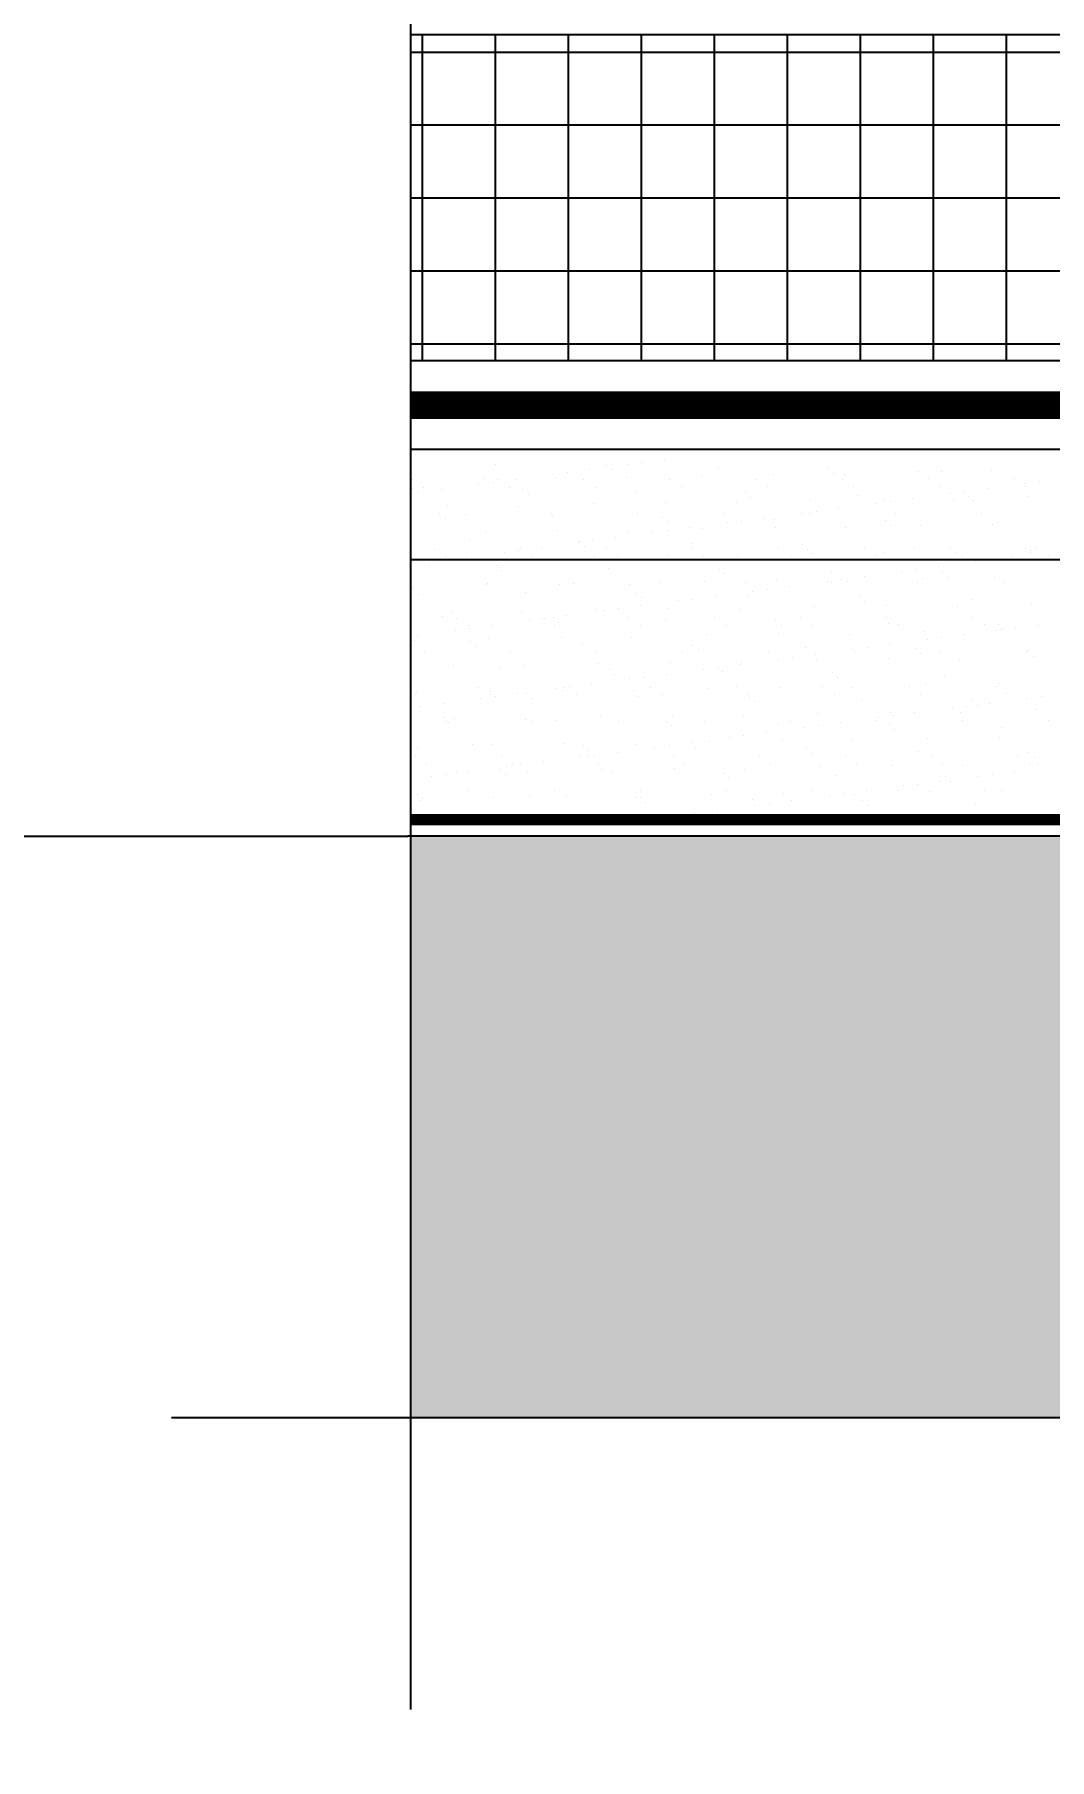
# Model space of a CAD drawing. Header units: centimetres. Extents: x -5119 to 2082, y -6603 to -947.
# Drawn here: x -229.8 to -156.4, y -3573 to -3448.3 of the extents above; entities that cross this region are included whole.
import ezdxf

# ---------------------------------------------------------------- set-up
doc = ezdxf.new("R2010")
doc.units = ezdxf.units.CM
doc.header["$LTSCALE"] = 100
doc.header["$MEASUREMENT"] = 0
doc.linetypes.add('A807-Details-Railing and Cat ladder$0$CENTER2', pattern=[28.575, 19.05, -3.175, 3.175, -3.175])
for name, color, linetype in [('A807-Details-Railing and Cat ladder$0$A-CONC', 5, 'Continuous'), ('A807-Details-Railing and Cat ladder$0$A-GRID', 5, 'Continuous'), ('A807-Details-Railing and Cat ladder$0$A-HATCH-14', 14, 'Continuous'), ('A807-Details-Railing and Cat ladder$0$A-HATH-CONC', 253, 'Continuous'), ('A807-Details-Railing and Cat ladder$0$A-LITE2', 23, 'Continuous'), ('A807-Details-Railing and Cat ladder$0$A-WATERPROOFING', 7, 'Continuous'), ('A807-Details-Railing and Cat ladder$0$railiing', 7, 'Continuous')]:
    doc.layers.add(name, color=color, linetype=linetype)
doc.styles.add('A807-Details-Railing and Cat ladder$0$ARIAL', font='arial.ttf', dxfattribs={"width": 0.9})
doc.styles.add('A807-Details-Railing and Cat ladder$0$DIM1', font='simplex.shx', dxfattribs={"width": 0.8})
doc.dimstyles.new('A807-Details-Railing and Cat ladder$0$A-20-DIM-INT', dxfattribs={"dimscale": 20, "dimtxt": 2.5, "dimasz": 0.2, "dimexe": 1, "dimexo": 1, "dimgap": 1, "dimtad": 1, "dimlfac": 0.001, "dimdsep": 46, "dimtxsty": 'A807-Details-Railing and Cat ladder$0$ARIAL', "dimblk": 'A807-Details-Railing and Cat ladder$0$_ARCHTICK', "dimcen": 0.025, "dimclrd": 8, "dimclre": 8, "dimclrt": 7, "dimazin": 2, "dimtfac": 1, "dimtix": 1, "dimtmove": 2, "dimatfit": 3, "dimfxl": 1, "dimtolj": 1, "dimtzin": 0, "dimlwd": -1, "dimlwe": -1, "dimarcsym": 0})

# ---------------------------------------------------------------- blocks, each defined once
blk = doc.blocks.new('A807-Details-Railing and Cat ladder$0$_ARCHTICK')
at = {"color": 0, "linetype": 'ByBlock', "const_width": 0.15}
blk.add_lwpolyline([(-0.5, -0.5), (0.5, 0.5)], dxfattribs=at)
blk = doc.blocks.new('*D26')
at = {"layer": 'A807-Details-Railing and Cat ladder$0$A-HATH-CONC', "color": 8, "ltscale": 0.8, "transparency": 16777216}
for p, q in [((-140.05, -3306.48), (-291.56, -3306.48)), ((-271.56, -3506.24), (-271.56, -3306.48)), ((-251.61, -3506.24), (-291.56, -3506.24))]:
    blk.add_line(p, q, dxfattribs=at)
at = {"layer": 'Defpoints', "color": 0, "ltscale": 0.8, "transparency": 16777216}
for p in [(-271.56, -3306.48), (-120.05, -3306.48), (-231.61, -3506.24)]:
    blk.add_point(p, dxfattribs=at)
at = {"layer": 'A807-Details-Railing and Cat ladder$0$A-HATH-CONC', "color": 8, "ltscale": 0.8, "transparency": 16777216, "xscale": 4, "yscale": 4, "zscale": 4}
for p, rotation in [((-271.56, -3306.48), 90), ((-271.56, -3506.24), 270)]:
    blk.add_blockref('A807-Details-Railing and Cat ladder$0$_ARCHTICK', p, dxfattribs=dict(at, rotation=rotation))
at = {"layer": 'A807-Details-Railing and Cat ladder$0$A-HATH-CONC', "color": 7, "ltscale": 0.8, "transparency": 16777216, "insert": (-301.56, -3406.36), "char_height": 20, "attachment_point": 5, "rotation": 90, "style": 'A807-Details-Railing and Cat ladder$0$DIM1'}
blk.add_mtext('\\A1;199.76', dxfattribs=at)

msp = doc.modelspace()

# ---------------------------------------------------------------- hatches: boundary and pattern name
at = {"layer": 'A807-Details-Railing and Cat ladder$0$A-HATH-CONC', "ltscale": 0.8}
msp.add_hatch(color=256, dxfattribs=at).paths.add_polyline_path([(6.666, -3523.653), (6.666, -3572.994), (14.122, -3548.26), (196.591, -3548.26), (196.591, -3506.241), (-202.54, -3506.241), (-202.54, -3548.26), (1.44, -3548.26)])

# ---------------------------------------------------------------- linework, layer by layer
at = {"layer": 'A807-Details-Railing and Cat ladder$0$A-CONC'}
msp.add_line((196.771, -3506.241), (-202.753, -3506.241), dxfattribs=at)
at = {"layer": 'A807-Details-Railing and Cat ladder$0$A-GRID', "linetype": 'A807-Details-Railing and Cat ladder$0$CENTER2', "ltscale": 0.5}
msp.add_line((-343.441, -3506.241), (-202.753, -3506.241), dxfattribs=at)
at = {"layer": 'A807-Details-Railing and Cat ladder$0$A-HATCH-14', "color": 8, "linetype": 'Continuous'}
for p, q in [((-196.427, -3479.35), (-196.427, -3479.35)), ((-188.434, -3479.418), (-188.434, -3479.418)), ((-186.887, -3479.372), (-186.887, -3479.372)), ((-185.848, -3479.236), (-185.848, -3479.236)), ((-184.224, -3479.022), (-184.224, -3479.022)), ((-180.322, -3479.595), (-180.322, -3479.595)), ((-202.476, -3480.478), (-202.476, -3480.478)), ((-197.642, -3480.788), (-197.642, -3480.788)), ((-197.297, -3480.374), (-197.297, -3480.374)), ((-196.602, -3480.651), (-196.602, -3480.651)), ((-196.255, -3480.467), (-196.255, -3480.467)), ((-194.978, -3480.438), (-194.978, -3480.438)), ((-192.265, -3480.08), (-192.265, -3480.08)), ((-192.068, -3480.307), (-192.068, -3480.307)), ((-191.225, -3479.944), (-191.225, -3479.944)), ((-190.034, -3480.456), (-190.034, -3480.456)), ((-189.601, -3479.73), (-189.601, -3479.73)), ((-188.065, -3479.756), (-188.065, -3479.756)), ((-186.958, -3480.332), (-186.958, -3480.332)), ((-183.813, -3480.444), (-183.813, -3480.444)), ((-181.563, -3480.138), (-181.563, -3480.138)), ((-177.592, -3480.433), (-177.592, -3480.433)), ((-176.334, -3480.071), (-176.334, -3480.071)), ((-172.329, -3479.664), (-172.329, -3479.664)), ((-171.961, -3480.001), (-171.961, -3480.001)), ((-171.371, -3480.422), (-171.371, -3480.422)), ((-171.223, -3480.095), (-171.223, -3480.095)), ((-165.828, -3479.901), (-165.828, -3479.901)), ((-165.15, -3480.41), (-165.15, -3480.41)), ((-164.218, -3479.84), (-164.218, -3479.84)), ((-160.599, -3479.834), (-160.599, -3479.834)), ((-158.93, -3480.399), (-158.93, -3480.399)), ((-158.16, -3480.763), (-158.16, -3480.763)), ((-157.12, -3480.626), (-157.12, -3480.626)), ((-202.432, -3481.103), (-202.432, -3481.103)), ((-201.979, -3481.359), (-201.979, -3481.359)), ((-201.633, -3481.015), (-201.633, -3481.015)), ((-200.355, -3481.146), (-200.355, -3481.146)), ((-195.412, -3481.004), (-195.412, -3481.004)), ((-194.439, -3481.172), (-194.439, -3481.172)), ((-194.07, -3481.509), (-194.07, -3481.509)), ((-189.192, -3480.992), (-189.192, -3480.992)), ((-186.327, -3481.348), (-186.327, -3481.348)), ((-184.138, -3482.114), (-184.138, -3482.114)), ((-182.971, -3480.981), (-182.971, -3480.981)), ((-178.334, -3481.417), (-178.334, -3481.417)), ((-177.966, -3481.754), (-177.966, -3481.754)), ((-176.75, -3480.97), (-176.75, -3480.97)), ((-173.632, -3481.944), (-173.632, -3481.944)), ((-170.529, -3480.958), (-170.529, -3480.958)), ((-170.223, -3481.594), (-170.223, -3481.594)), ((-168.403, -3481.877), (-168.403, -3481.877)), ((-167.874, -3482.042), (-167.874, -3482.042)), ((-166.25, -3481.828), (-166.25, -3481.828)), ((-164.308, -3480.947), (-164.308, -3480.947)), ((-163.537, -3481.471), (-163.537, -3481.471)), ((-163.293, -3481.902), (-163.293, -3481.902)), ((-162.497, -3481.334), (-162.497, -3481.334)), ((-162.229, -3481.662), (-162.229, -3481.662)), ((-161.861, -3482), (-161.861, -3482)), ((-160.873, -3481.12), (-160.873, -3481.12)), ((-158.087, -3480.936), (-158.087, -3480.936)), ((-157.898, -3481.707), (-157.898, -3481.707)), ((-200.444, -3482.925), (-200.444, -3482.925)), ((-200.076, -3483.262), (-200.076, -3483.262)), ((-199.872, -3482.35), (-199.872, -3482.35)), ((-198.601, -3482.947), (-198.601, -3482.947)), ((-194.762, -3482.375), (-194.762, -3482.375)), ((-192.38, -3482.936), (-192.38, -3482.936)), ((-192.333, -3483.101), (-192.333, -3483.101)), ((-189.367, -3482.18), (-189.367, -3482.18)), ((-186.159, -3482.924), (-186.159, -3482.924)), ((-184.339, -3483.17), (-184.339, -3483.17)), ((-179.938, -3482.913), (-179.938, -3482.913)), ((-179.028, -3482.138), (-179.028, -3482.138)), ((-177.005, -3483.244), (-177.005, -3483.244)), ((-176.228, -3483.347), (-176.228, -3483.347)), ((-174.291, -3482.886), (-174.291, -3482.886)), ((-173.717, -3482.902), (-173.717, -3482.902)), ((-173.252, -3482.749), (-173.252, -3482.749)), ((-171.628, -3482.536), (-171.628, -3482.536)), ((-168.914, -3482.178), (-168.914, -3482.178)), ((-167.496, -3482.89), (-167.496, -3482.89)), ((-161.275, -3482.879), (-161.275, -3482.879)), ((-197.171, -3484.223), (-197.171, -3484.223)), ((-191.942, -3484.156), (-191.942, -3484.156)), ((-186.832, -3484.181), (-186.832, -3484.181)), ((-185.046, -3484.302), (-185.046, -3484.302)), ((-184.006, -3484.165), (-184.006, -3484.165)), ((-183.971, -3483.508), (-183.971, -3483.508)), ((-182.382, -3483.951), (-182.382, -3483.951)), ((-181.437, -3483.987), (-181.437, -3483.987)), ((-179.669, -3483.594), (-179.669, -3483.594)), ((-178.629, -3483.457), (-178.629, -3483.457)), ((-176.208, -3483.92), (-176.208, -3483.92)), ((-171.098, -3483.944), (-171.098, -3483.944)), ((-168.235, -3483.415), (-168.235, -3483.415)), ((-167.866, -3483.753), (-167.866, -3483.753)), ((-165.702, -3483.75), (-165.702, -3483.75)), ((-160.473, -3483.683), (-160.473, -3483.683)), ((-160.123, -3483.592), (-160.123, -3483.592)), ((-200.862, -3485.48), (-200.862, -3485.48)), ((-198.338, -3484.855), (-198.338, -3484.855)), ((-195.8, -3485.718), (-195.8, -3485.718)), ((-194.76, -3485.581), (-194.76, -3485.581)), ((-194.642, -3485.469), (-194.642, -3485.469)), ((-193.136, -3485.367), (-193.136, -3485.367)), ((-190.423, -3485.01), (-190.423, -3485.01)), ((-190.344, -3484.923), (-190.344, -3484.923)), ((-189.976, -3485.261), (-189.976, -3485.261)), ((-189.383, -3484.873), (-189.383, -3484.873)), ((-188.421, -3485.458), (-188.421, -3485.458)), ((-187.759, -3484.659), (-187.759, -3484.659)), ((-182.233, -3485.1), (-182.233, -3485.1)), ((-182.2, -3485.447), (-182.2, -3485.447)), ((-175.979, -3485.435), (-175.979, -3485.435)), ((-174.24, -3485.169), (-174.24, -3485.169)), ((-173.871, -3485.506), (-173.871, -3485.506)), ((-173.507, -3485.793), (-173.507, -3485.793)), ((-169.758, -3485.424), (-169.758, -3485.424)), ((-168.278, -3485.726), (-168.278, -3485.726)), ((-166.128, -3485.345), (-166.128, -3485.345)), ((-163.537, -3485.413), (-163.537, -3485.413)), ((-163.168, -3485.751), (-163.168, -3485.751)), ((-158.135, -3485.414), (-158.135, -3485.414)), ((-157.772, -3485.556), (-157.772, -3485.556)), ((-157.767, -3485.751), (-157.767, -3485.751)), ((-157.316, -3485.401), (-157.316, -3485.401)), ((-200.02, -3486.017), (-200.02, -3486.017)), ((-199.746, -3486.199), (-199.746, -3486.199)), ((-198.513, -3486.075), (-198.513, -3486.075)), ((-194.636, -3486.224), (-194.636, -3486.224)), ((-193.799, -3486.006), (-193.799, -3486.006)), ((-189.241, -3486.029), (-189.241, -3486.029)), ((-187.578, -3485.995), (-187.578, -3485.995)), ((-184.012, -3485.963), (-184.012, -3485.963)), ((-181.357, -3485.983), (-181.357, -3485.983)), ((-178.902, -3485.987), (-178.902, -3485.987)), ((-175.136, -3485.972), (-175.136, -3485.972)), ((-168.916, -3485.961), (-168.916, -3485.961)), ((-162.695, -3485.949), (-162.695, -3485.949)), ((-160.656, -3486.263), (-160.656, -3486.263)), ((-159.031, -3486.049), (-159.031, -3486.049)), ((-156.474, -3485.938), (-156.474, -3485.938))]:
    msp.add_line(p, q, dxfattribs=at)
at = {"layer": 'A807-Details-Railing and Cat ladder$0$A-HATCH-14', "linetype": 'Continuous'}
for p, q in [((-201.177, -3486.426), (-201.177, -3486.426)), ((-200.137, -3486.289), (-200.137, -3486.289)), ((-196.349, -3486.677), (-196.349, -3486.677)), ((-195.981, -3487.014), (-195.981, -3487.014)), ((-188.238, -3486.853), (-188.238, -3486.853)), ((-180.245, -3486.922), (-180.245, -3486.922)), ((-172.134, -3487.099), (-172.134, -3487.099)), ((-167.072, -3487.108), (-167.072, -3487.108)), ((-166.033, -3486.971), (-166.033, -3486.971)), ((-164.409, -3486.757), (-164.409, -3486.757)), ((-161.695, -3486.4), (-161.695, -3486.4)), ((-202.441, -3488.267), (-202.441, -3488.267)), ((-197.045, -3488.072), (-197.045, -3488.072)), ((-196.987, -3487.949), (-196.987, -3487.949)), ((-191.816, -3488.006), (-191.816, -3488.006)), ((-190.767, -3487.938), (-190.767, -3487.938)), ((-186.706, -3488.03), (-186.706, -3488.03)), ((-184.546, -3487.927), (-184.546, -3487.927)), ((-181.311, -3487.836), (-181.311, -3487.836)), ((-179.877, -3487.259), (-179.877, -3487.259)), ((-178.325, -3487.915), (-178.325, -3487.915)), ((-176.082, -3487.769), (-176.082, -3487.769)), ((-175.163, -3488.173), (-175.163, -3488.173)), ((-172.45, -3487.816), (-172.45, -3487.816)), ((-172.104, -3487.904), (-172.104, -3487.904)), ((-171.41, -3487.679), (-171.41, -3487.679)), ((-170.972, -3487.794), (-170.972, -3487.794)), ((-169.786, -3487.465), (-169.786, -3487.465)), ((-165.883, -3487.893), (-165.883, -3487.893)), ((-165.576, -3487.599), (-165.576, -3487.599)), ((-164.14, -3487.167), (-164.14, -3487.167)), ((-163.772, -3487.505), (-163.772, -3487.505)), ((-160.347, -3487.532), (-160.347, -3487.532)), ((-159.662, -3487.881), (-159.662, -3487.881)), ((-202.354, -3488.43), (-202.354, -3488.43)), ((-201.986, -3488.767), (-201.986, -3488.767)), ((-194.243, -3488.607), (-194.243, -3488.607)), ((-186.25, -3488.675), (-186.25, -3488.675)), ((-185.917, -3489.589), (-185.917, -3489.589)), ((-185.882, -3489.013), (-185.882, -3489.013)), ((-183.204, -3489.232), (-183.204, -3489.232)), ((-182.164, -3489.095), (-182.164, -3489.095)), ((-180.54, -3488.881), (-180.54, -3488.881)), ((-178.139, -3488.852), (-178.139, -3488.852)), ((-177.827, -3488.524), (-177.827, -3488.524)), ((-176.787, -3488.387), (-176.787, -3488.387)), ((-170.145, -3488.921), (-170.145, -3488.921)), ((-169.777, -3489.258), (-169.777, -3489.258)), ((-168.152, -3489.575), (-168.152, -3489.575)), ((-163.042, -3489.6), (-163.042, -3489.6)), ((-162.034, -3489.097), (-162.034, -3489.097)), ((-157.646, -3489.405), (-157.646, -3489.405)), ((-200.248, -3490.36), (-200.248, -3490.36)), ((-199.621, -3490.048), (-199.621, -3490.048)), ((-199.249, -3490.483), (-199.249, -3490.483)), ((-194.511, -3490.073), (-194.511, -3490.073)), ((-193.958, -3490.648), (-193.958, -3490.648)), ((-193.028, -3490.471), (-193.028, -3490.471)), ((-192.918, -3490.511), (-192.918, -3490.511)), ((-192.255, -3490.428), (-192.255, -3490.428)), ((-191.887, -3490.766), (-191.887, -3490.766)), ((-191.294, -3490.297), (-191.294, -3490.297)), ((-189.115, -3489.879), (-189.115, -3489.879)), ((-188.581, -3489.94), (-188.581, -3489.94)), ((-187.541, -3489.803), (-187.541, -3489.803)), ((-186.807, -3490.46), (-186.807, -3490.46)), ((-184.144, -3490.605), (-184.144, -3490.605)), ((-183.886, -3489.812), (-183.886, -3489.812)), ((-180.586, -3490.449), (-180.586, -3490.449)), ((-178.776, -3489.836), (-178.776, -3489.836)), ((-176.15, -3490.674), (-176.15, -3490.674)), ((-174.366, -3490.438), (-174.366, -3490.438)), ((-173.381, -3489.642), (-173.381, -3489.642)), ((-168.145, -3490.426), (-168.145, -3490.426)), ((-168.039, -3490.85), (-168.039, -3490.85)), ((-161.924, -3490.415), (-161.924, -3490.415)), ((-202.049, -3491.713), (-202.049, -3491.713)), ((-199.335, -3491.356), (-199.335, -3491.356)), ((-198.407, -3491.019), (-198.407, -3491.019)), ((-198.296, -3491.219), (-198.296, -3491.219)), ((-196.919, -3491.921), (-196.919, -3491.921)), ((-196.672, -3491.005), (-196.672, -3491.005)), ((-192.186, -3491.008), (-192.186, -3491.008)), ((-191.69, -3491.855), (-191.69, -3491.855)), ((-186.58, -3491.879), (-186.58, -3491.879)), ((-185.965, -3490.997), (-185.965, -3490.997)), ((-181.185, -3491.685), (-181.185, -3491.685)), ((-179.744, -3490.985), (-179.744, -3490.985)), ((-175.956, -3491.618), (-175.956, -3491.618)), ((-175.782, -3491.011), (-175.782, -3491.011)), ((-173.523, -3490.974), (-173.523, -3490.974)), ((-170.846, -3491.643), (-170.846, -3491.643)), ((-167.302, -3490.963), (-167.302, -3490.963)), ((-165.451, -3491.448), (-165.451, -3491.448)), ((-165.231, -3492.038), (-165.231, -3492.038)), ((-164.191, -3491.901), (-164.191, -3491.901)), ((-162.567, -3491.687), (-162.567, -3491.687)), ((-161.081, -3490.952), (-161.081, -3490.952)), ((-160.222, -3491.381), (-160.222, -3491.381)), ((-160.046, -3490.919), (-160.046, -3490.919)), ((-159.854, -3491.33), (-159.854, -3491.33)), ((-159.678, -3491.256), (-159.678, -3491.256)), ((-158.814, -3491.193), (-158.814, -3491.193)), ((-157.19, -3490.979), (-157.19, -3490.979)), ((-202.315, -3492.116), (-202.315, -3492.116)), ((-201.595, -3492.963), (-201.595, -3492.963)), ((-198.26, -3492.182), (-198.26, -3492.182)), ((-197.892, -3492.519), (-197.892, -3492.519)), ((-195.374, -3492.951), (-195.374, -3492.951)), ((-190.149, -3492.358), (-190.149, -3492.358)), ((-189.153, -3492.94), (-189.153, -3492.94)), ((-182.932, -3492.929), (-182.932, -3492.929)), ((-182.155, -3492.427), (-182.155, -3492.427)), ((-181.787, -3492.764), (-181.787, -3492.764)), ((-176.711, -3492.917), (-176.711, -3492.917)), ((-174.945, -3493.317), (-174.945, -3493.317)), ((-174.044, -3492.604), (-174.044, -3492.604)), ((-173.321, -3493.103), (-173.321, -3493.103)), ((-170.608, -3492.746), (-170.608, -3492.746)), ((-170.491, -3492.906), (-170.491, -3492.906)), ((-169.568, -3492.609), (-169.568, -3492.609)), ((-167.944, -3492.395), (-167.944, -3492.395)), ((-166.051, -3492.672), (-166.051, -3492.672)), ((-165.683, -3493.01), (-165.683, -3493.01)), ((-164.27, -3492.895), (-164.27, -3492.895)), ((-158.049, -3492.884), (-158.049, -3492.884)), ((-157.94, -3492.849), (-157.94, -3492.849)), ((-157.52, -3493.254), (-157.52, -3493.254)), ((-199.495, -3493.897), (-199.495, -3493.897)), ((-196.154, -3494.112), (-196.154, -3494.112)), ((-194.385, -3493.922), (-194.385, -3493.922)), ((-188.989, -3493.728), (-188.989, -3493.728)), ((-188.161, -3494.18), (-188.161, -3494.18)), ((-187.792, -3494.518), (-187.792, -3494.518)), ((-184.075, -3494.519), (-184.075, -3494.519)), ((-183.76, -3493.661), (-183.76, -3493.661)), ((-181.362, -3494.161), (-181.362, -3494.161)), ((-180.322, -3494.025), (-180.322, -3494.025)), ((-180.049, -3494.357), (-180.049, -3494.357)), ((-178.698, -3493.811), (-178.698, -3493.811)), ((-178.65, -3493.685), (-178.65, -3493.685)), ((-175.985, -3493.454), (-175.985, -3493.454)), ((-173.255, -3493.491), (-173.255, -3493.491)), ((-172.056, -3494.426), (-172.056, -3494.426)), ((-168.026, -3493.424), (-168.026, -3493.424)), ((-162.916, -3493.449), (-162.916, -3493.449)), ((-197.636, -3495.485), (-197.636, -3495.485)), ((-196.794, -3495.77), (-196.794, -3495.77)), ((-192.116, -3495.577), (-192.116, -3495.577)), ((-191.565, -3495.704), (-191.565, -3495.704)), ((-191.415, -3495.474), (-191.415, -3495.474)), ((-191.077, -3495.44), (-191.077, -3495.44)), ((-189.453, -3495.227), (-189.453, -3495.227)), ((-186.739, -3494.869), (-186.739, -3494.869)), ((-186.455, -3495.728), (-186.455, -3495.728)), ((-185.699, -3494.733), (-185.699, -3494.733)), ((-185.194, -3495.462), (-185.194, -3495.462)), ((-181.059, -3495.534), (-181.059, -3495.534)), ((-178.973, -3495.451), (-178.973, -3495.451)), ((-175.83, -3495.467), (-175.83, -3495.467)), ((-172.752, -3495.44), (-172.752, -3495.44)), ((-171.688, -3494.763), (-171.688, -3494.763)), ((-170.72, -3495.492), (-170.72, -3495.492)), ((-166.531, -3495.428), (-166.531, -3495.428)), ((-165.325, -3495.297), (-165.325, -3495.297)), ((-163.945, -3494.602), (-163.945, -3494.602)), ((-160.31, -3495.417), (-160.31, -3495.417)), ((-160.096, -3495.231), (-160.096, -3495.231)), ((-202.189, -3495.965), (-202.189, -3495.965)), ((-202.159, -3495.865), (-202.159, -3495.865)), ((-201.831, -3496.856), (-201.831, -3496.856)), ((-200.207, -3496.642), (-200.207, -3496.642)), ((-197.494, -3496.285), (-197.494, -3496.285)), ((-196.793, -3496.022), (-196.793, -3496.022)), ((-196.454, -3496.148), (-196.454, -3496.148)), ((-194.83, -3495.935), (-194.83, -3495.935)), ((-194.166, -3495.934), (-194.166, -3495.934)), ((-193.797, -3496.271), (-193.797, -3496.271)), ((-190.572, -3496.01), (-190.572, -3496.01)), ((-186.054, -3496.11), (-186.054, -3496.11)), ((-184.352, -3495.999), (-184.352, -3495.999)), ((-178.131, -3495.988), (-178.131, -3495.988)), ((-178.061, -3496.179), (-178.061, -3496.179)), ((-177.693, -3496.516), (-177.693, -3496.516)), ((-171.91, -3495.976), (-171.91, -3495.976)), ((-169.95, -3496.355), (-169.95, -3496.355)), ((-165.689, -3495.965), (-165.689, -3495.965)), ((-163.389, -3496.967), (-163.389, -3496.967)), ((-162.349, -3496.831), (-162.349, -3496.831)), ((-161.956, -3496.424), (-161.956, -3496.424)), ((-161.588, -3496.762), (-161.588, -3496.762)), ((-160.725, -3496.617), (-160.725, -3496.617)), ((-159.468, -3495.954), (-159.468, -3495.954)), ((-158.012, -3496.26), (-158.012, -3496.26)), ((-156.972, -3496.123), (-156.972, -3496.123)), ((-200.171, -3497.687), (-200.171, -3497.687)), ((-199.982, -3497.965), (-199.982, -3497.965)), ((-199.803, -3498.024), (-199.803, -3498.024)), ((-199.369, -3497.747), (-199.369, -3497.747)), ((-194.259, -3497.771), (-194.259, -3497.771)), ((-193.761, -3497.954), (-193.761, -3497.954)), ((-192.06, -3497.863), (-192.06, -3497.863)), ((-188.863, -3497.577), (-188.863, -3497.577)), ((-187.54, -3497.942), (-187.54, -3497.942)), ((-184.066, -3497.932), (-184.066, -3497.932)), ((-183.698, -3498.27), (-183.698, -3498.27)), ((-183.635, -3497.51), (-183.635, -3497.51)), ((-181.319, -3497.931), (-181.319, -3497.931)), ((-178.524, -3497.534), (-178.524, -3497.534)), ((-175.955, -3498.109), (-175.955, -3498.109)), ((-175.098, -3497.92), (-175.098, -3497.92)), ((-173.129, -3497.34), (-173.129, -3497.34)), ((-173.103, -3498.246), (-173.103, -3498.246)), ((-171.479, -3498.033), (-171.479, -3498.033)), ((-168.877, -3497.908), (-168.877, -3497.908)), ((-168.766, -3497.675), (-168.766, -3497.675)), ((-167.962, -3498.177), (-167.962, -3498.177)), ((-167.9, -3497.273), (-167.9, -3497.273)), ((-167.726, -3497.538), (-167.726, -3497.538)), ((-166.102, -3497.325), (-166.102, -3497.325)), ((-162.79, -3497.298), (-162.79, -3497.298)), ((-162.656, -3497.897), (-162.656, -3497.897)), ((-157.395, -3497.103), (-157.395, -3497.103)), ((-156.435, -3497.886), (-156.435, -3497.886)), ((-191.439, -3499.553), (-191.439, -3499.553)), ((-186.329, -3499.577), (-186.329, -3499.577)), ((-182.234, -3499.448), (-182.234, -3499.448)), ((-180.933, -3499.383), (-180.933, -3499.383)), ((-179.52, -3499.091), (-179.52, -3499.091)), ((-178.481, -3498.954), (-178.481, -3498.954)), ((-176.856, -3498.74), (-176.856, -3498.74)), ((-175.704, -3499.316), (-175.704, -3499.316)), ((-174.143, -3498.383), (-174.143, -3498.383)), ((-170.594, -3499.341), (-170.594, -3499.341)), ((-167.593, -3498.515), (-167.593, -3498.515)), ((-165.199, -3499.146), (-165.199, -3499.146)), ((-159.97, -3499.08), (-159.97, -3499.08)), ((-159.85, -3498.354), (-159.85, -3498.354)), ((-202.243, -3500.499), (-202.243, -3500.499)), ((-202.063, -3499.814), (-202.063, -3499.814)), ((-198.065, -3499.617), (-198.065, -3499.617)), ((-196.668, -3499.619), (-196.668, -3499.619)), ((-196.022, -3500.487), (-196.022, -3500.487)), ((-190.275, -3500.507), (-190.275, -3500.507)), ((-190.071, -3499.685), (-190.071, -3499.685)), ((-189.801, -3500.476), (-189.801, -3500.476)), ((-189.703, -3500.023), (-189.703, -3500.023)), ((-189.235, -3500.37), (-189.235, -3500.37)), ((-187.611, -3500.156), (-187.611, -3500.156)), ((-184.897, -3499.799), (-184.897, -3499.799)), ((-183.858, -3499.662), (-183.858, -3499.662)), ((-183.581, -3500.465), (-183.581, -3500.465)), ((-181.96, -3499.862), (-181.96, -3499.862)), ((-177.36, -3500.453), (-177.36, -3500.453)), ((-173.967, -3499.931), (-173.967, -3499.931)), ((-173.598, -3500.268), (-173.598, -3500.268)), ((-171.139, -3500.442), (-171.139, -3500.442)), ((-165.855, -3500.107), (-165.855, -3500.107)), ((-164.918, -3500.431), (-164.918, -3500.431)), ((-158.697, -3500.419), (-158.697, -3500.419)), ((-157.862, -3500.176), (-157.862, -3500.176)), ((-157.494, -3500.513), (-157.494, -3500.513)), ((-201.401, -3501.035), (-201.401, -3501.035)), ((-201.029, -3501.923), (-201.029, -3501.923)), ((-199.989, -3501.786), (-199.989, -3501.786)), ((-199.243, -3501.596), (-199.243, -3501.596)), ((-198.365, -3501.572), (-198.365, -3501.572)), ((-196.076, -3501.439), (-196.076, -3501.439)), ((-195.708, -3501.776), (-195.708, -3501.776)), ((-195.652, -3501.215), (-195.652, -3501.215)), ((-195.18, -3501.024), (-195.18, -3501.024)), ((-194.612, -3501.078), (-194.612, -3501.078)), ((-194.133, -3501.62), (-194.133, -3501.62)), ((-192.988, -3500.864), (-192.988, -3500.864)), ((-188.959, -3501.013), (-188.959, -3501.013)), ((-188.738, -3501.426), (-188.738, -3501.426)), ((-187.965, -3501.615), (-187.965, -3501.615)), ((-183.509, -3501.359), (-183.509, -3501.359)), ((-182.738, -3501.001), (-182.738, -3501.001)), ((-179.972, -3501.684), (-179.972, -3501.684)), ((-179.604, -3502.021), (-179.604, -3502.021)), ((-178.399, -3501.384), (-178.399, -3501.384)), ((-176.517, -3500.99), (-176.517, -3500.99)), ((-173.003, -3501.189), (-173.003, -3501.189)), ((-171.861, -3501.861), (-171.861, -3501.861)), ((-170.296, -3500.979), (-170.296, -3500.979)), ((-167.774, -3501.122), (-167.774, -3501.122)), ((-164.076, -3500.967), (-164.076, -3500.967)), ((-163.867, -3501.929), (-163.867, -3501.929)), ((-162.664, -3501.147), (-162.664, -3501.147)), ((-161.547, -3501.897), (-161.547, -3501.897)), ((-160.507, -3501.76), (-160.507, -3501.76)), ((-158.883, -3501.546), (-158.883, -3501.546)), ((-157.855, -3500.956), (-157.855, -3500.956)), ((-157.269, -3500.953), (-157.269, -3500.953)), ((-202.081, -3503.192), (-202.081, -3503.192)), ((-198.368, -3502.967), (-198.368, -3502.967)), ((-192.147, -3502.956), (-192.147, -3502.956)), ((-185.927, -3502.945), (-185.927, -3502.945)), ((-180.808, -3503.232), (-180.808, -3503.232)), ((-179.706, -3502.933), (-179.706, -3502.933)), ((-175.579, -3503.165), (-175.579, -3503.165)), ((-173.485, -3502.922), (-173.485, -3502.922)), ((-172.301, -3503.313), (-172.301, -3503.313)), ((-171.262, -3503.176), (-171.262, -3503.176)), ((-170.468, -3503.19), (-170.468, -3503.19)), ((-169.638, -3502.962), (-169.638, -3502.962)), ((-167.264, -3502.911), (-167.264, -3502.911)), ((-166.924, -3502.605), (-166.924, -3502.605)), ((-165.884, -3502.468), (-165.884, -3502.468)), ((-165.073, -3502.995), (-165.073, -3502.995)), ((-164.26, -3502.254), (-164.26, -3502.254)), ((-163.499, -3502.267), (-163.499, -3502.267)), ((-161.043, -3502.899), (-161.043, -3502.899)), ((-159.844, -3502.929), (-159.844, -3502.929)), ((-201.937, -3503.663), (-201.937, -3503.663)), ((-201.713, -3503.529), (-201.713, -3503.529)), ((-196.542, -3503.469), (-196.542, -3503.469)), ((-193.97, -3503.369), (-193.97, -3503.369)), ((-191.313, -3503.402), (-191.313, -3503.402)), ((-186.203, -3503.426), (-186.203, -3503.426)), ((-185.977, -3503.437), (-185.977, -3503.437)), ((-185.609, -3503.775), (-185.609, -3503.775)), ((-180.392, -3504.378), (-180.392, -3504.378)), ((-177.866, -3503.614), (-177.866, -3503.614)), ((-177.678, -3504.021), (-177.678, -3504.021)), ((-176.639, -3503.884), (-176.639, -3503.884)), ((-175.015, -3503.67), (-175.015, -3503.67)), ((-169.872, -3503.683), (-169.872, -3503.683)), ((-169.504, -3504.02), (-169.504, -3504.02)), ((-161.761, -3503.859), (-161.761, -3503.859)), ((-183.056, -3504.729), (-183.056, -3504.729)), ((-182.016, -3504.592), (-182.016, -3504.592)), ((-172.877, -3505.038), (-172.877, -3505.038)), ((-167.648, -3504.972), (-167.648, -3504.972)), ((-162.538, -3504.996), (-162.538, -3504.996)), ((-157.143, -3504.802), (-157.143, -3504.802))]:
    msp.add_line(p, q, dxfattribs=at)
at = {"layer": 'A807-Details-Railing and Cat ladder$0$A-LITE2'}
msp.add_line((196.591, -3448.31), (-202.54, -3448.31), dxfattribs=at)
for points in [[(196.591, -3471.882), (-202.54, -3471.882)], [(196.591, -3478.275), (-202.54, -3478.275)]]:
    msp.add_lwpolyline(points, dxfattribs=at)
at = {"layer": 'A807-Details-Railing and Cat ladder$0$A-WATERPROOFING', "color": 251, "linetype": 'Continuous', "ltscale": 0.5}
for p, q in [((-201.713, -3471.882), (-201.713, -3448.31)), ((-196.436, -3471.882), (-196.436, -3448.31)), ((-191.159, -3471.882), (-191.159, -3448.31)), ((-185.882, -3471.882), (-185.882, -3448.31)), ((-180.605, -3471.882), (-180.605, -3448.31)), ((-175.328, -3471.882), (-175.328, -3448.31)), ((-170.051, -3471.882), (-170.051, -3448.31)), ((-164.774, -3471.882), (-164.774, -3448.31)), ((-159.497, -3471.882), (-159.497, -3448.31)), ((-202.54, -3449.542), (196.591, -3449.542)), ((-202.54, -3454.819), (196.591, -3454.819)), ((-202.54, -3460.096), (196.591, -3460.096)), ((-202.54, -3465.373), (196.591, -3465.373)), ((-202.54, -3470.65), (196.591, -3470.65))]:
    msp.add_line(p, q, dxfattribs=at)
at = {"layer": 'A807-Details-Railing and Cat ladder$0$A-WATERPROOFING', "linetype": 'Continuous', "ltscale": 100}
msp.add_line((196.851, -3486.265), (-202.54, -3486.265), dxfattribs=at)
at = {"layer": 'A807-Details-Railing and Cat ladder$0$A-WATERPROOFING', "ltscale": 100}
for points, const_width in [([(196.591, -3475.078), (-202.54, -3475.078)], 1.998), ([(196.591, -3505.043), (-202.54, -3505.043)], 0.799)]:
    msp.add_lwpolyline(points, dxfattribs=dict(at, const_width=const_width))
at = {"layer": 'A807-Details-Railing and Cat ladder$0$railiing', "color": 8}
for points in [[(-202.54, -3569.385), (-202.54, -2907.187), (-227.147, -2901.96), (-177.806, -2901.96), (-202.54, -2894.504), (-202.54, -2377.259)], [(-219.837, -3548.26), (1.44, -3548.26), (6.666, -3523.653), (6.666, -3572.994), (14.122, -3548.26), (213.099, -3548.26)]]:
    msp.add_lwpolyline(points, dxfattribs=at)

# ---------------------------------------------------------------- dimensions: what is measured, and where the dimension line sits
at = {"layer": 'A807-Details-Railing and Cat ladder$0$A-HATH-CONC', "ltscale": 0.8}
dim = msp.add_linear_dim(base=(-271.564, -3306.479), p1=(-231.611, -3506.241), p2=(-120.052, -3306.479), angle=90, dimstyle='A807-Details-Railing and Cat ladder$0$A-20-DIM-INT', override={"dimtxt": 1, "dimlfac": 1, "dimtxsty": 'A807-Details-Railing and Cat ladder$0$DIM1'}, dxfattribs=at)
dim.commit()
dim.dimension.update_dxf_attribs({"geometry": '*D26', "text_midpoint": (-301.564, -3406.36)})

doc.saveas('drawing.dxf')
